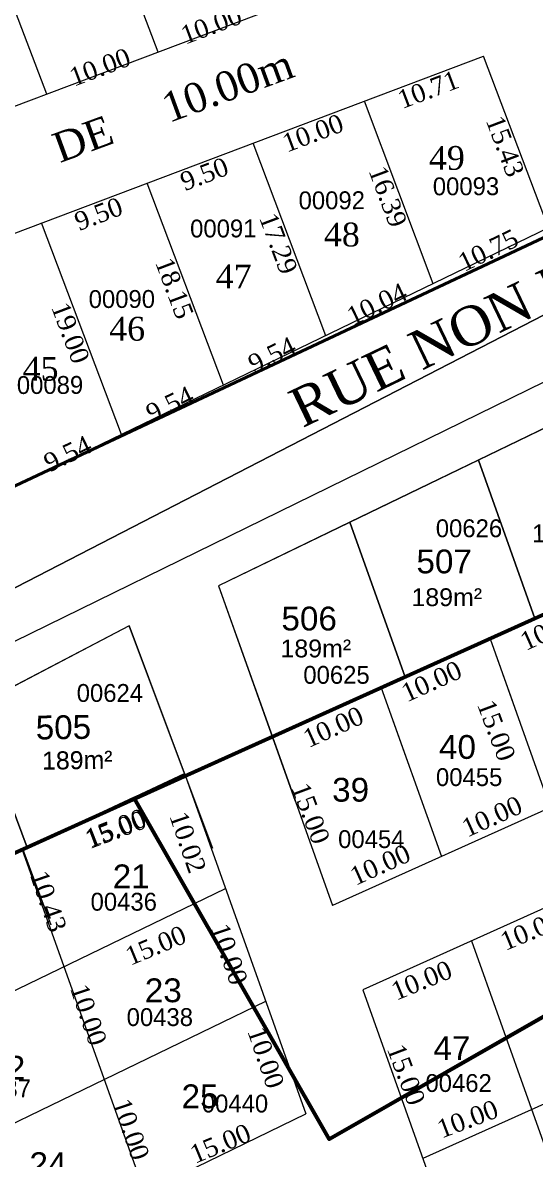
# Model space of a CAD drawing. Header units: metres. Extents: x 245225 to 248406, y 1633796 to 1637634.
# Drawn here: x 245570.4 to 245613.5, y 1636759.2 to 1636854.7 of the extents above; entities that cross this region are included whole.
import ezdxf
from ezdxf.enums import TextEntityAlignment as Align

# ---------------------------------------------------------------- set-up
doc = ezdxf.new("R2010")
doc.units = ezdxf.units.M
doc.header["$MEASUREMENT"] = 0
doc.linetypes.add('DGN Style 3', pattern=[2.327058, 1.662184, -0.664874])
doc.linetypes.add('DGN Style 6', pattern=[0.997639, 0.000525, -0.209808, 0.367165, -0.209808, 0.000525, -0.209808])
for name, color, linetype in [('A_revoir_niveau_0', 7, 'Continuous'), ('historique_numero_parcelle', 7, 'Continuous'), ('limites_sections', 7, 'Continuous')]:
    doc.layers.add(name, color=color, linetype=linetype)
for name, color, linetype, lineweight in [('Div_Cont', 2, 'Continuous', 0), ('LIMITES TITRES FONCIERS', 7, 'Continuous', 0), ('SUP COLLEC1', 90, 'Continuous', 0)]:
    doc.layers.add(name, color=color, linetype=linetype, lineweight=lineweight)
doc.layers.add('LIMITES_PARCELLES', color=7, linetype='Continuous', lineweight=0, true_color=0xffffff)
doc.styles.get("Standard").update_dxf_attribs({"font": 'txt.shx'})
doc.styles.add('Style-FANCY', font='FANCY.shx')

# ---------------------------------------------------------------- blocks, each defined once
blk = doc.blocks.new('*U571')
at = {"layer": 'LIMITES TITRES FONCIERS', "color": 5, "linetype": 'Continuous', "lineweight": 53}
for p, q in [((-220.886155, -16.798387), (-145.387325, 19.315233)), ((-145.387325, 19.315233), (-128.375746, -8.885651)), ((-128.375746, -8.885651), (-94.129548, 11.761294))]:
    blk.add_line(p, q, dxfattribs=at)
blk = doc.blocks.new('*U572')
at = {"layer": 'LIMITES TITRES FONCIERS', "color": 5, "lineweight": 53}
blk.add_3dface([(150.99, 218.565), (172.07, 180.645), (-200.3, -43.995), (-220.59, -5.595)], dxfattribs=at)

msp = doc.modelspace()

# ---------------------------------------------------------------- linework, layer by layer
at = {"layer": 'A_revoir_niveau_0', "color": 7, "linetype": 'Continuous', "lineweight": 13}
for p, q in [((245586.86914, 1636807.349565, -0.08791), (245593.325285, 1636789.26848, -0.172728)), ((245579.357304, 1636803.997832, -1.22477), (245586.028975, 1636786.177397, -1.210942)), ((245609.694587, 1636802.900182, -0.150965), (245611.579326, 1636797.621781, -0.175726)), ((245600.547706, 1636798.779153, -0.149205), (245602.452305, 1636793.445131, -0.174227)), ((245570.416808, 1636785.205003, -0.147624), (245572.471007, 1636779.718114, -0.143367))]:
    msp.add_line(p, q, dxfattribs=at)
at = {"layer": 'A_revoir_niveau_0', "color": 7, "linetype": 'Continuous', "lineweight": 0}
for p, q in [((245609.694587, 1636802.900182, -0.150965), (245614.755002, 1636788.728057, -0.108709)), ((245609.694587, 1636802.900182, -0.150965), (245611.917619, 1636796.674357, -0.18017)), ((245600.547706, 1636798.779153, -0.149205), (245605.608122, 1636784.607028, -0.10695)), ((245600.547706, 1636798.779153, -0.149205), (245602.783158, 1636792.518544, -0.178573)), ((245591.400826, 1636794.658123, -0.147445), (245596.461241, 1636780.485998, -0.10519)), ((245591.400826, 1636794.658123, -0.147445), (245593.648698, 1636788.36273, -0.176977)), ((245584.005838, 1636791.581318, -1.215135), (245586.359981, 1636785.29326, -1.210256)), ((245584.083321, 1636791.361299, -0.146037), (245594.219625, 1636762.973715, -0.061398)), ((245570.363, 1636785.179755, -0.143397), (245580.636885, 1636756.406863, -0.057609)), ((245570.416808, 1636785.205003, -0.147624), (245572.790376, 1636778.865059, -0.142705)), ((245608.138329, 1636777.520965, -0.085822), (245618.25916, 1636749.176715, -0.001312)), ((245598.991449, 1636773.399936, -0.084062), (245609.112279, 1636745.055686, 0.000448))]:
    msp.add_line(p, q, dxfattribs=at)
at = {"layer": 'A_revoir_niveau_0', "color": 5, "linetype": 'Continuous', "lineweight": 40, "flags": 128}
msp.add_lwpolyline([(245904.959091, 1636911.461804), (245930.174433, 1636870.015722), (245558.774122, 1636657.389392), (245538.087021, 1636715.325371), (245520.969777, 1636762.92637), (245579.818956, 1636789.440258), (245596.181416, 1636760.857858), (245630.890655, 1636780.716536), (245645.799611, 1636754.679451), (245738.660151, 1636806.92273), (245723.770592, 1636833.859662), (245904.959091, 1636911.461804)], close=True, dxfattribs=at)
at = {"layer": 'Div_Cont', "color": 7, "linetype": 'Continuous', "lineweight": 13, "extrusion": (0.0019863026000012, -0.0039816898697695, 0.9999901003248794), "elevation": -6029.537315, "flags": 128}
msp.add_lwpolyline([(245602.077774, 1636788.653673), (245609.210365, 1636791.867216), (245618.357231, 1636795.988278), (245627.504097, 1636800.109341), (245636.650964, 1636804.230403), (245645.79783, 1636808.351465), (245654.944696, 1636812.472528), (245664.091562, 1636816.59359), (245658.825991, 1636831.340115), (245597.434059, 1636801.658655), (245602.077774, 1636788.653673)], close=True, dxfattribs=at)
at = {"layer": 'Div_Cont', "color": 7, "linetype": 'Continuous', "lineweight": 13, "extrusion": (0.0019863025999443, -0.0039816898697834, 0.9999901003248794), "elevation": -6029.537315, "flags": 128}
msp.add_lwpolyline([(245612.976743, 1636793.564134), (245618.357231, 1636795.988278), (245627.504097, 1636800.109341), (245636.650964, 1636804.230403), (245645.79783, 1636808.351465), (245654.944696, 1636812.472528), (245664.091562, 1636816.59359), (245658.825991, 1636831.340115), (245608.223736, 1636806.875193), (245612.976743, 1636793.564134)], close=True, dxfattribs=at)
at = {"layer": 'Div_Cont', "color": 7, "linetype": 'Continuous', "lineweight": 13, "extrusion": (0.0019863025988038, -0.0039816898691979, 0.999990100324884), "elevation": -6029.537314, "flags": 128}
msp.add_lwpolyline([(245618.357231, 1636795.988278), (245623.630863, 1636798.36428), (245618.77102, 1636811.974541), (245608.223736, 1636806.875193), (245612.976743, 1636793.564134), (245618.357231, 1636795.988278)], close=True, dxfattribs=at)
at = {"layer": 'Div_Cont', "color": 7, "linetype": 'Continuous', "lineweight": 13, "extrusion": (0.0019863026002719, -0.0039816898692218, 0.999990100324881), "elevation": -6029.537314, "flags": 128}
msp.add_lwpolyline([(245597.434059, 1636801.658655), (245602.077774, 1636788.653673), (245609.210365, 1636791.867216), (245612.976743, 1636793.564134), (245608.223736, 1636806.875193), (245597.434059, 1636801.658655)], close=True, dxfattribs=at)
at = {"layer": 'Div_Cont', "color": 7, "linetype": 'Continuous', "lineweight": 13, "extrusion": (0.0019863025996682, -0.0039816898692553, 0.9999901003248819), "elevation": -6029.537314, "flags": 128}
msp.add_lwpolyline([(245586.384837, 1636796.316634), (245590.916632, 1636783.625091), (245600.063499, 1636787.746153), (245602.077774, 1636788.653673), (245597.434059, 1636801.658655), (245586.384837, 1636796.316634)], close=True, dxfattribs=at)
at = {"layer": 'Div_Cont', "color": 7, "linetype": 'Continuous', "lineweight": 13, "extrusion": (0.0663406789937921, 0.0256108565431395, 0.9974682944022678), "elevation": 58210.632018, "flags": 128}
msp.add_lwpolyline([(1438509.87499, -816499.988903), (1438510.573634, -816509.935374), (1438510.901348, -816514.600985), (1438524.158815, -816514.736475), (1438522.488031, -816500.117807), (1438509.87499, -816499.988903)], close=True, dxfattribs=at)
at = {"layer": 'Div_Cont', "color": 7, "linetype": 'Continuous', "lineweight": 13, "extrusion": (0.0663406789934778, 0.0256108565428571, 0.997468294402296), "elevation": 58210.632018, "flags": 128}
msp.add_lwpolyline([(1438520.725894, -816484.699821), (1438508.792514, -816484.577863), (1438509.846932, -816499.589422), (1438509.874991, -816499.9889), (1438522.488033, -816500.117804), (1438520.725894, -816484.699821)], close=True, dxfattribs=at)
at = {"layer": 'LIMITES TITRES FONCIERS', "linetype": 'Continuous', "lineweight": 0}
msp.add_line((245579.818956, 1636789.440258), (245893.276018, 1636930.66509), dxfattribs=at)
at = {"layer": 'LIMITES TITRES FONCIERS', "color": 5, "linetype": 'Continuous', "lineweight": 53}
msp.add_line((245517.35501, 1636761.297774), (245579.818956, 1636789.440258), dxfattribs=at)
at = {"layer": 'LIMITES TITRES FONCIERS', "color": 7, "linetype": 'DGN Style 3', "lineweight": 13}
for q in [(245579.819028, 1636789.440067, -0.145217), (245630.89069, 1636780.716442, -0.071661), (245601.532301, 1636763.919243, -0.056632)]:
    msp.add_line((245596.181442, 1636760.857787, -0.053893), q, dxfattribs=at)
at = {"layer": 'LIMITES TITRES FONCIERS', "color": 5, "linetype": 'Continuous', "lineweight": 53, "flags": 128}
msp.add_lwpolyline([(245896.747107, 1636932.228954), (245907.170733, 1636912.409039), (245723.770592, 1636833.859662), (245738.660151, 1636806.92273), (245645.799611, 1636754.679451), (245630.890655, 1636780.716536), (245596.181416, 1636760.857858), (245579.818956, 1636789.440258), (245896.747107, 1636932.228954)], close=True, dxfattribs=at)
at = {"layer": 'LIMITES TITRES FONCIERS', "color": 5, "linetype": 'Continuous', "lineweight": 53}
msp.add_3dface([(245570.711604, 1636620.550182), (245947.259177, 1636836.275747), (245967.483836, 1636797.856792), (245590.07586, 1636581.7879)], dxfattribs=at)
at = {"layer": 'limites_parcelles', "color": 7, "linetype": 'Continuous', "lineweight": 0}
msp.add_line((245895.205595, 1636968.585828), (245511.81909, 1636788.553504), dxfattribs=at)
at = {"layer": 'limites_parcelles', "color": 7, "lineweight": 0}
for p, q in [((245571.17212, 1636880.279877), (245581.762817, 1636852.21144)), ((245561.815975, 1636876.749644), (245572.406672, 1636848.681208)), ((245614.599497, 1636837.417865), (245609.151221, 1636851.857387)), ((245604.918049, 1636832.737168), (245599.130322, 1636848.076332)), ((245595.878836, 1636828.366972), (245589.774177, 1636844.5461)), ((245587.291583, 1636824.215286), (245580.885838, 1636841.192379)), ((245614.599497, 1636837.417865), (245548.50393, 1636805.462587)), ((245578.704331, 1636820.0636), (245571.9975, 1636837.838658))]:
    msp.add_line(p, q, dxfattribs=at)
at = {"layer": 'limites_parcelles', "color": 1, "linetype": 'Continuous', "lineweight": 40, "flags": 128}
msp.add_lwpolyline([(246242.36, 1637357.731), (246325.071, 1637170.444), (245511.13, 1636788.23), (245429.275, 1637028.013), (246242.360078, 1637357.730823)], close=True, dxfattribs=at)
at = {"layer": 'limites_parcelles', "color": 7, "lineweight": 0, "flags": 128}
for points in [[(245538.159096, 1636835.759017), (245605.620989, 1636861.213533)], [(245541.392084, 1636826.290716), (245609.151221, 1636851.857387)]]:
    msp.add_lwpolyline(points, dxfattribs=at)
at = {"layer": 'limites_sections', "lineweight": 13, "flags": 128}
for points in [[(245897.722, 1636971.857), (245799.571, 1636923.569), (245677.175, 1636862.609), (245560.123, 1636802.218), (245496.981, 1636773.187), (245385.738, 1637053.755), (245806.576, 1637211.153), (245897.722, 1636971.857)], [(245719.42, 1636353.986), (245698.595, 1636337.993), (245511.761, 1636735.908), (245496.981, 1636773.187), (245560.123, 1636802.218), (245677.175, 1636862.609), (245799.571, 1636923.569), (245873.298, 1636959.841), (245895.178, 1636920.691), (245957.845, 1636823.563), (246030.023, 1636685.769), (246046.154, 1636659.835), (246025.889, 1636623.421), (245978.663, 1636538.563), (245960.384, 1636515.714), (245916.796, 1636464.041), (245868.99, 1636432.405), (245787.087, 1636391.629), (245738.227, 1636368.429), (245719.42, 1636353.986)]]:
    msp.add_lwpolyline(points, close=True, dxfattribs=at)
at = {"layer": 'SUP COLLEC1', "color": 7, "linetype": 'Continuous', "lineweight": 0}
for p, q in [((245883.535221, 1636956.294988), (245516.13889, 1636776.45554)), ((245669.636287, 1636813.454235, -0.119268), (245596.461241, 1636780.485998, -0.10519)), ((245672.166495, 1636806.368173, -0.098141), (245598.991449, 1636773.399936, -0.084062)), ((245672.129789, 1636806.351636, -0.098134), (245598.991449, 1636773.399936, -0.084062)), ((245677.22691, 1636792.196048, -0.055886), (245604.051864, 1636759.227811, -0.041807)), ((245579.782351, 1636789.599551, -0.883352), (245521.4963, 1636762.250268, 3.695415)), ((245560.28973, 1636768.784331, -0.110304), (245587.45521, 1636781.918036, -0.117881)), ((245563.671938, 1636759.31217, -0.082062), (245590.837417, 1636772.445876, -0.089639)), ((245567.054145, 1636749.84001, -0.05382), (245594.219625, 1636762.973715, -0.061398))]:
    msp.add_line(p, q, dxfattribs=at)
at = {"layer": 'SUP COLLEC1', "color": 7, "linetype": 'Continuous', "lineweight": 30}
msp.add_line((245579.819028, 1636789.440067, -0.145217), (245520.969844, 1636762.926194, -0.133894), dxfattribs=at)
at = {"layer": 'SUP COLLEC1', "color": 7, "linetype": 'Continuous', "lineweight": 13, "extrusion": (0.0019863025995047, -0.0039816898690933, 0.9999901003248831), "elevation": -6029.537314, "flags": 128}
msp.add_lwpolyline([(245586.384837, 1636796.316634), (245590.916632, 1636783.625091), (245664.091562, 1636816.59359), (245658.825991, 1636831.340115), (245586.384837, 1636796.316634), (245586.384837, 1636796.316634)], close=True, dxfattribs=at)
at = {"layer": 'SUP COLLEC1', "color": 7, "linetype": 'Continuous', "lineweight": 13, "extrusion": (0.0663406789939919, 0.0256108565432143, 0.9974682944022529), "elevation": 58210.632019, "flags": 128}
msp.add_lwpolyline([(1438520.725893, -816484.699824), (1438508.792513, -816484.577866), (1438510.901348, -816514.600985), (1438524.158815, -816514.736475), (1438520.725893, -816484.699824)], dxfattribs=at)
at = {"layer": 'SUP COLLEC1', "linetype": 'Continuous', "lineweight": 40}
msp.add_3dface([(245893.276, 1636930.665), (245930.174, 1636870.01), (245558.774, 1636657.389), (245520.97, 1636762.926)], dxfattribs=at)

# ---------------------------------------------------------------- block references
at = {"layer": 'LIMITES TITRES FONCIERS', "color": 5, "linetype": 'Continuous', "lineweight": 53, "rotation": 358.6901}
msp.add_blockref('*U571', (245724.72674, 1636766.806508), dxfattribs=at)
msp.add_blockref('*U571', (245724.72674, 1636766.806508), dxfattribs=at)
at = {"layer": 'LIMITES TITRES FONCIERS', "color": 5, "lineweight": 53, "rotation": 358.690123}
msp.add_blockref('*U572', (245791.329628, 1636621.192749), dxfattribs=at)

# ---------------------------------------------------------------- texts
at = {"layer": 'historique_numero_parcelle', "color": 92, "linetype": 'Continuous', "lineweight": 0, "style": 'Style-FANCY'}
for s, p in [('00093', (245607.669598, 1636840.919314)), ('00092', (245596.388788, 1636839.743516)), ('00091', (245587.272923, 1636837.375399)), ('00090', (245578.746571, 1636831.44839)), ('00089', (245572.711063, 1636824.225488))]:
    msp.add_text(s, height=1.499994, rotation=0.1323, dxfattribs=at).set_placement(p, align=Align.MIDDLE_CENTER)
at = {"layer": 'historique_numero_parcelle', "color": 3, "extrusion": (-0.0009914206206704, 0.0026275539019333, 0.9999960565150471), "style": 'Style-FANCY'}
for s, p in [('00626', (245607.806939, 1636807.155822, 4064.769866)), ('00625', (245596.675104, 1636794.837305, 4065.802783)), ('00624', (245577.631068, 1636793.311367, 4067.125849))]:
    msp.add_text(s, height=1.499994, rotation=7.5e-05, dxfattribs=at).set_placement(p, align=Align.MIDDLE_CENTER)
at = {"layer": 'historique_numero_parcelle', "color": 3, "extrusion": (-0.0009914206206706, 0.002627553901933, 0.9999960565150471), "style": 'Style-FANCY'}
for s, p in [('00455', (245607.814256, 1636786.265484, 4057.134367)), ('00454', (245599.591267, 1636781.057543, 4057.134367)), ('00436', (245578.786866, 1636775.795443, 4057.134367)), ('00438', (245581.818394, 1636766.101479, 4057.134367)), ('00437', (245568.199629, 1636760.110797, 4057.134367)), ('00462', (245606.930004, 1636760.562153, 4057.134367)), ('00440', (245588.134693, 1636758.840119, 4057.134367))]:
    msp.add_text(s, height=1.499994, rotation=7.5e-05, dxfattribs=at).set_placement(p, align=Align.MIDDLE_CENTER)
at = {"layer": 'limites_parcelles', "color": 7, "lineweight": 0, "line_spacing_factor": 0.6}
for s, insert, char_height, attachment_point, rotation in [('\\fSylfaen|b0|i0|c00|p23;10.00', (245586.541886, 1636853.712551), 1.55, 8, 20.672319966329518), ('\\fSylfaen|b0|i0|c00|p23;R   U    E       DE     10.00m', (245554.062139, 1636835.663235), 2.5, 7, 20.151336959884055), ('\\fSylfaen|b0|i0|c00|p23;10.00', (245577.18574, 1636850.182318), 1.55, 8, 20.672319966329518), ('\\fSylfaen|b0|i0|c00|p23;10.71', (245604.211376, 1636849.779737), 1.55, 2, 20.672319966329518), ('\\fSylfaen|b0|i0|c00|p23;10.00', (245594.522854, 1636846.124093), 1.55, 2, 20.672319966329518), ('\\fSylfaen|b0|i0|c00|p23;15.43', (245611.688236, 1636844.567022), 1.55, 2, 290.6723199663295), ('\\fSylfaen|b0|i0|c00|p23;9.50', (245585.400612, 1636842.682116), 1.55, 2, 20.672319966329518), ('\\fSylfaen|b0|i0|c00|p23;16.39', (245601.837063, 1636840.336145), 1.55, 2, 290.6723199663295), ('\\fSylfaen|b0|i0|c00|p23;9.50', (245576.512274, 1636839.328396), 1.55, 2, 20.672319966329518), ('\\fSylfaen|b0|i0|c00|p23;17.29', (245592.639383, 1636836.385931), 1.55, 2, 290.6723199663295), ('\\fSylfaen|b0|i0|c00|p23;10.75', (245609.88297, 1636834.823599), 1.55, 8, 25.80242318528712), ('\\fSylfaen|b0|i0|c00|p23;18.15', (245583.901588, 1636832.633228), 1.55, 2, 290.6723199663295), ('\\fSylfaen|b0|i0|c00|p23;10.04', (245600.52264, 1636830.298153), 1.55, 8, 25.80242318528712), ('\\fSylfaen|b0|i0|c00|p23;19.00', (245575.163793, 1636828.880524), 1.55, 2, 290.6723199663295), ('\\fSylfaen|b0|i0|c00|p23;9.54', (245591.709148, 1636826.037087), 1.55, 8, 25.80242318528712), ('\\fSylfaen|b0|i0|c00|p23;9.54', (245583.121896, 1636821.885401), 1.55, 8, 25.80242318528712), ('\\fSylfaen|b0|i0|c00|p23;9.54', (245574.534644, 1636817.733714), 1.55, 8, 25.80242318528712)]:
    msp.add_mtext(s, dxfattribs=dict(at, insert=insert, char_height=char_height, attachment_point=attachment_point, rotation=rotation))
at = {"layer": 'limites_parcelles', "color": 7, "linetype": 'DGN Style 6', "lineweight": 0, "insert": (245617.232139, 1636831.756303), "char_height": 3.2768, "attachment_point": 8, "rotation": 25.713603760168066}
msp.add_mtext('\\fTimes New Roman|b0|i0|c00|p23;RUE NON DENOMMEE', dxfattribs=at)
at = {"layer": 'limites_parcelles', "color": 7, "lineweight": 0, "char_height": 2, "attachment_point": 5, "line_spacing_factor": 0.6}
for s, insert in [('\\fSylfaen|b0|i0|c00|p23;49', (245606.06378, 1636843.290994)), ('\\fSylfaen|b0|i0|c00|p23;48', (245597.237636, 1636836.848771)), ('\\fSylfaen|b0|i0|c00|p23;47', (245588.148636, 1636833.341572)), ('\\fSylfaen|b0|i0|c00|p23;46', (245579.192169, 1636828.936433)), ('\\fSylfaen|b0|i0|c00|p23;45', (245571.920271, 1636825.575534))]:
    msp.add_mtext(s, dxfattribs=dict(at, insert=insert))
at = {"layer": 'limites_parcelles', "color": 7, "lineweight": 0, "extrusion": (0.0019863025999017, -0.0039816898694718, 0.9999901003248808), "char_height": 1.55, "attachment_point": 2, "text_direction": (0.9116019680228268, 0.41107398558034697, -0.0001739999938964283), "line_spacing_factor": 0.871874}
for insert in [(245614.4399, 1636804.360392, -0.154576), (245604.447883, 1636800.034562, -0.151953), (245596.190001, 1636796.199253, -0.150821)]:
    msp.add_mtext('\\fSylfaen|b0|i0|c00|p23;10.00', dxfattribs=dict(at, insert=insert))
at = {"layer": 'limites_parcelles', "color": 7, "lineweight": 0, "extrusion": (-0.0009914206206709, 0.0026275539019326, 0.9999960565150471), "char_height": 1.55, "attachment_point": 2, "text_direction": (0.911601967703766, 0.41107398543647106, -0.0001759999937646723), "line_spacing_factor": 0.864913}
for insert in [(245614.439902, 1636804.360389, -0.150097), (245604.447885, 1636800.03456, -0.148637), (245596.190003, 1636796.19925, -0.146746), (245609.530679, 1636788.683161, -0.113771), (245600.132782, 1636784.627696, -0.112432)]:
    msp.add_mtext('\\fSylfaen|b0|i0|c00|p23;10.00', dxfattribs=dict(at, insert=insert))
at = {"layer": 'limites_parcelles', "color": 7, "lineweight": 0, "extrusion": (-0.0009914206206711, 0.0026275539019327, 0.9999960565150471), "char_height": 1.55, "attachment_point": 8, "text_direction": (0.35302193633797135, -0.9356108312771036, 0.002807999493620861), "line_spacing_factor": 0.864913}
for insert in [(245609.475289, 1636794.923632, -0.130223), (245593.87479, 1636787.95127, -0.12737), (245601.893819, 1636766.001339, -0.061744)]:
    msp.add_mtext('\\fSylfaen|b0|i0|c00|p23;15.00', dxfattribs=dict(at, insert=insert))
at = {"layer": 'limites_parcelles', "color": 7, "lineweight": 0, "extrusion": (-0.0009914206206707, 0.0026275539019329, 0.9999960565150471), "insert": (245578.507491, 1636786.115225, -0.137781), "char_height": 1.55, "attachment_point": 8, "text_direction": (0.935614688087634, 0.35302288231031015, 0), "line_spacing_factor": 0.864913}
msp.add_mtext('\\fSylfaen|b0|i0|c00|p23;15.00', dxfattribs=at)
at = {"layer": 'limites_parcelles', "color": 7, "lineweight": 0, "extrusion": (0.0663406789939149, 0.0256108565425995, 0.9974682944022735), "insert": (245578.527281, 1636786.257261, -0.714062), "char_height": 1.55, "attachment_point": 8, "text_direction": (0.9277621379948867, 0.3663340544883481, -0.07111101057701694), "line_spacing_factor": 0.871874}
msp.add_mtext('\\fSylfaen|b0|i0|c00|p23;15.00', dxfattribs=at)
at = {"layer": 'limites_parcelles', "color": 7, "lineweight": 0, "extrusion": (-0.0009914206206709, 0.0026275539019329, 0.9999960565150471), "char_height": 1.55, "attachment_point": 8, "text_direction": (0.323134017609835, -0.9463490515731857, 0.0028070001529730917), "line_spacing_factor": 0.864913}
for s, insert in [('\\fSylfaen|b0|i0|c00|p23;10.02', (245583.535882, 1636785.541319, -0.131287)), ('\\fSylfaen|b0|i0|c00|p23;10.43', (245571.81578, 1636780.586393, -0.129888)), ('\\fSylfaen|b0|i0|c00|p23;10.00', (245587.021773, 1636776.144196, -0.10314)), ('\\fSylfaen|b0|i0|c00|p23;10.00', (245575.189109, 1636771.053077, -0.101494)), ('\\fSylfaen|b0|i0|c00|p23;10.00', (245590.093886, 1636767.453711, -0.077259)), ('\\fSylfaen|b0|i0|c00|p23;10.00', (245578.759043, 1636761.43389, -0.07268))]:
    msp.add_mtext(s, dxfattribs=dict(at, insert=insert))
at = {"layer": 'limites_parcelles', "color": 7, "lineweight": 0, "extrusion": (-0.0009914206206704, 0.0026275539019327, 0.9999960565150471), "char_height": 1.55, "attachment_point": 2, "text_direction": (0.9240642735189073, 0.3822371131404822, -8.800002604761557e-05), "line_spacing_factor": 0.864913}
for insert in [(245612.802823, 1636779.101658, -0.085351), (245603.638149, 1636774.918178, -0.083445)]:
    msp.add_mtext('\\fSylfaen|b0|i0|c00|p23;10.00', dxfattribs=dict(at, insert=insert))
at = {"layer": 'limites_parcelles', "color": 7, "lineweight": 0, "extrusion": (-0.0009914206206708, 0.002627553901933, 0.9999960565150471), "char_height": 1.55, "attachment_point": 8, "text_direction": (0.9240642735189073, 0.3822371131404822, -8.800002604761557e-05), "line_spacing_factor": 0.864913}
for insert in [(245581.899383, 1636776.394744, -0.108877), (245587.330326, 1636759.750469, -0.059758)]:
    msp.add_mtext('\\fSylfaen|b0|i0|c00|p23;15.00', dxfattribs=dict(at, insert=insert))
at = {"layer": 'limites_parcelles', "color": 7, "lineweight": 0, "extrusion": (-0.0009914206206707, 0.0026275539019328, 0.9999960565150471), "insert": (245607.527619, 1636763.280147, -0.049009), "char_height": 1.55, "attachment_point": 2, "text_direction": (0.935614688087634, 0.35302288231031015, 0), "line_spacing_factor": 0.864913}
msp.add_mtext('\\fSylfaen|b0|i0|c00|p23;10.00', dxfattribs=at)
at = {"layer": 'SUP COLLEC1', "color": 7, "linetype": 'Continuous', "lineweight": 13, "extrusion": (0.066340678993915, 0.0256108565425995, 0.9974682944022735), "attachment_point": 1, "text_direction": (0.9976677660204981, 0.014389996625164853, -0.06672298435169385), "line_spacing_factor": 0.72}
for s, insert, char_height in [('\\fArial|b0|i0|c00|p39;189m²', (245613.193827, 1636812.496003, -3.693404), 1.5), ('\\fArial|b0|i0|c00|p39;505', (245571.494158, 1636796.43267, -0.507558), 2), ('\\fArial|b0|i0|c00|p39;189m²', (245572.029589, 1636793.399986, -0.465302), 1.5)]:
    msp.add_mtext(s, dxfattribs=dict(at, insert=insert, char_height=char_height))
at = {"layer": 'SUP COLLEC1', "color": 7, "linetype": 'Continuous', "lineweight": 13, "extrusion": (0.0019863025999017, -0.0039816898694718, 0.9999901003248808), "attachment_point": 1, "text_direction": (0.9999980278954455, 3.0000000836865037e-06, -0.0019860000554004654), "line_spacing_factor": 0.6}
for s, insert, char_height in [('\\fArial|b0|i0|c00|p39;507', (245603.503834, 1636810.399319, -0.108808), 2), ('\\fArial|b0|i0|c00|p39;189m²', (245603.085955, 1636807.144871, -0.120937), 1.5), ('\\fArial|b0|i0|c00|p39;506', (245592.15794, 1636805.600121, -0.105381), 2), ('\\fArial|b0|i0|c00|p39;189m²', (245592.078975, 1636802.836224, -0.116229), 1.5)]:
    msp.add_mtext(s, dxfattribs=dict(at, insert=insert, char_height=char_height))
at = {"layer": 'SUP COLLEC1', "color": 7, "linetype": 'Continuous', "lineweight": 13, "extrusion": (0.0663406789939149, 0.0256108565425995, 0.9974682944022735), "attachment_point": 1, "text_direction": (0.9976677660204981, 0.014389996625164853, -0.06672298435169385), "line_spacing_factor": 0.6}
for s, insert, char_height in [('\\fArial|b0|i0|c00|p39;505', (245571.494036, 1636796.440289, -0.507745), 2), ('\\fArial|b0|i0|c00|p39;189m²', (245572.029295, 1636793.418271, -0.465752), 1.5)]:
    msp.add_mtext(s, dxfattribs=dict(at, insert=insert, char_height=char_height))
at = {"layer": 'SUP COLLEC1', "color": 7, "linetype": 'Continuous', "lineweight": 40, "extrusion": (-0.0009914206206706, 0.002627553901933, 0.9999960565150471), "char_height": 2, "attachment_point": 5, "text_direction": (0.9999995089593616, 9.999995089593617e-07, 0.0009909995133787273), "line_spacing_factor": 0.6}
for s, insert in [('\\fArial|b0|i0|c00|p39;40', (245606.953037, 1636793.796531, -0.129762)), ('\\fArial|b0|i0|c00|p39;39', (245597.973725, 1636790.200685, -0.129216)), ('\\fArial|b0|i0|c00|p39;21', (245579.535543, 1636782.937366, -0.128411)), ('\\fArial|b0|i0|c00|p39;23', (245582.229826, 1636773.349261, -0.100547)), ('\\fArial|b0|i0|c00|p39;47', (245606.485033, 1636768.508422, -0.06378)), ('\\fArial|b0|i0|c00|p39;22', (245569.075092, 1636766.85786, -0.096532)), ('\\fArial|b0|i0|c00|p39;25', (245585.318697, 1636764.442213, -0.074081)), ('\\fArial|b0|i0|c00|p39;24', (245572.537532, 1636758.754886, -0.071808))]:
    msp.add_mtext(s, dxfattribs=dict(at, insert=insert))

doc.saveas('drawing.dxf')
